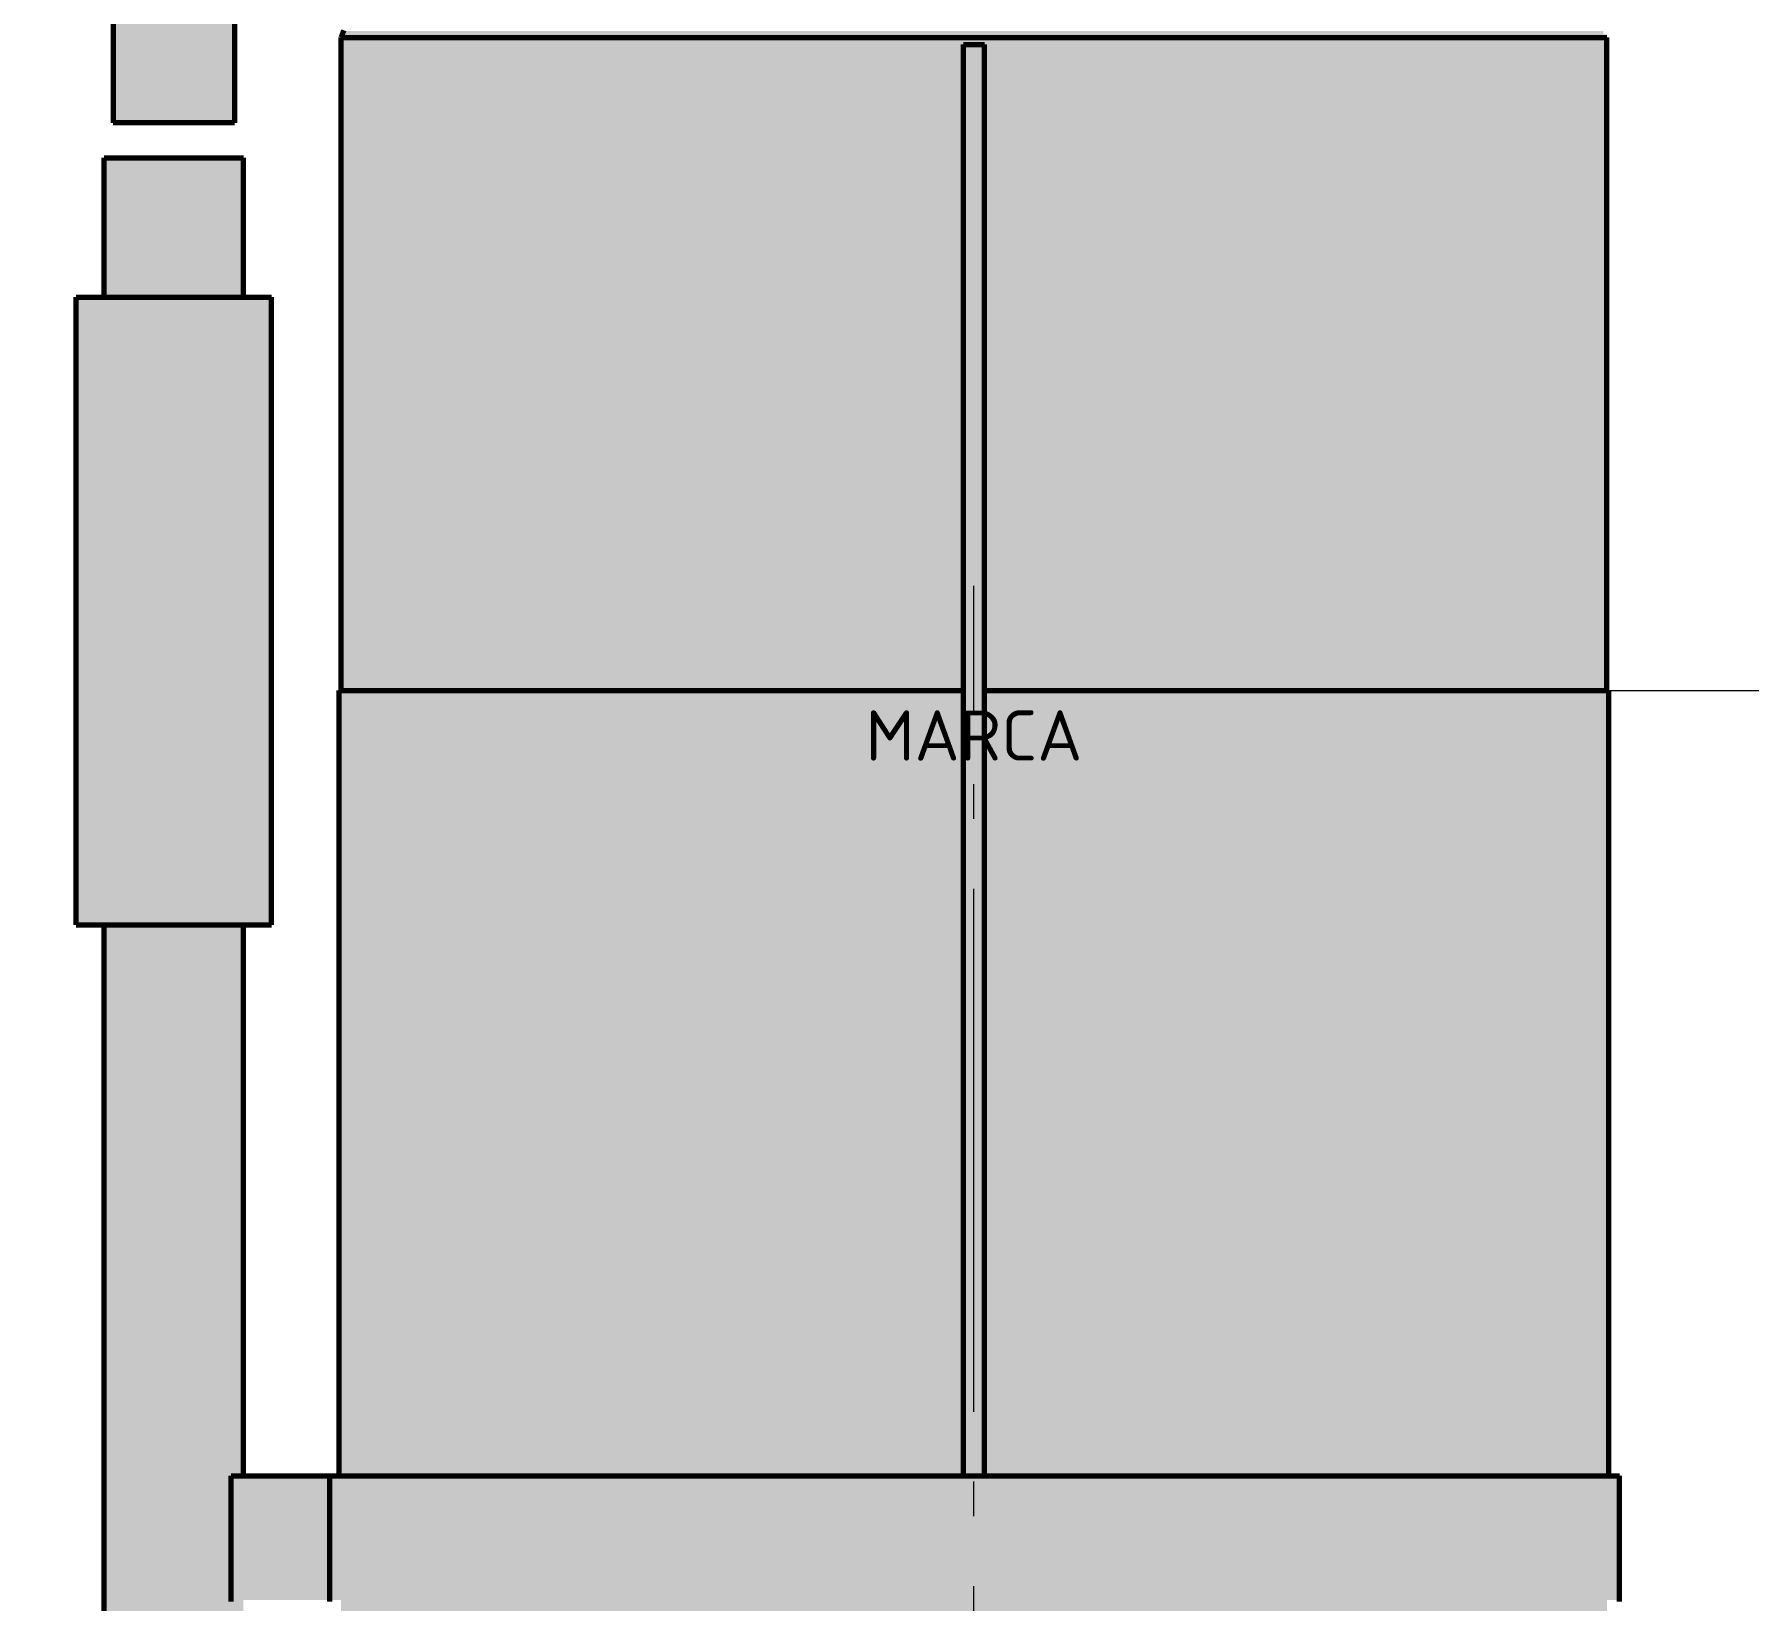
# Model space of a CAD drawing. Header units: millimetres. Extents: x 0 to 2208, y 0 to 420.
# Drawn here: x 1979.8 to 2028.97, y 280.58 to 325.5 of the extents above; entities that cross this region are included whole.
import ezdxf
from ezdxf.enums import TextEntityAlignment as Align

# ---------------------------------------------------------------- set-up
doc = ezdxf.new("R2010")
doc.units = ezdxf.units.MM
doc.linetypes.add('IRAM-F-TRAZO-PUNTO', pattern=[20, 15, -2, 1, -2])
for name, color, linetype, lineweight in [('01-VISIBLE', 7, 'CONTINUOUS', 70), ('03-EJE', 1, 'IRAM-F-TRAZO-PUNTO', 18), ('04-COTA', 3, 'CONTINUOUS', 18), ('13-GRAFICA', 30, 'CONTINUOUS', 18)]:
    doc.layers.add(name, color=color, linetype=linetype, lineweight=lineweight)
doc.styles.add('ISO3098', font='isocpeur.ttf')
doc.dimstyles.new('FLAMA-IRAM', dxfattribs={"dimtxt": 3.5, "dimasz": 3.5, "dimexe": 2, "dimexo": 1.5, "dimgap": 1, "dimtad": 1, "dimdec": 1, "dimtxsty": 'ISO3098', "dimblk": 'IRAM_FLECHA', "dimblk1": 'IRAM_FLECHA', "dimblk2": 'IRAM_FLECHA', "dimcen": 2.5, "dimclrd": 256, "dimclre": 256, "dimclrt": 256, "dimazin": 3, "dimtfac": 1, "dimtmove": 0, "dimatfit": 3, "dimlwd": 18, "dimlwe": 18})

# ---------------------------------------------------------------- blocks, each defined once
blk = doc.blocks.new('IRAM_FLECHA')
blk.add_solid([(0, 0), (-1, 0.125), (-1, -0.125)])

msp = doc.modelspace()

# ---------------------------------------------------------------- hatches: boundary and pattern name
at = {"layer": '13-GRAFICA', "true_color": 0x202020}
h = msp.add_hatch(color=7, dxfattribs=at)
h.dxf.hatch_style = 1
h.paths.add_polyline_path([(1982.098, 323), (1982.098, 336.4), (1982.198, 336.4), (1982.298, 337.9), (1982.398, 337.9), (1982.398, 338.2), (1982.498, 338.2), (1982.498, 338.4), (1982.598, 338.4), (1982.598, 338.7), (1982.698, 338.7), (1982.898, 339.6), (1982.998, 339.6), (1983.198, 340.2), (1983.398, 340.3), (1983.398, 340.5), (1983.598, 340.6), (1983.698, 341), (1983.898, 341.1), (1983.898, 341.3), (1984.098, 341.4), (1984.098, 341.6), (1984.198, 341.6), (1985.798, 343.3), (1985.998, 343.3), (1986.098, 343.5), (1986.498, 343.6), (1986.598, 343.8), (1986.798, 343.8), (1986.898, 344), (1987.298, 344.1), (1987.298, 344.2), (1987.598, 344.3), (1987.598, 344.4), (1988.198, 344.5), (1988.198, 344.6), (1988.398, 344.6), (1988.398, 344.7), (1988.698, 344.7), (1988.698, 344.8), (1988.998, 344.8), (1988.998, 344.9), (1989.298, 344.9), (1989.298, 345), (1989.598, 345), (1989.598, 345.1), (1991.298, 345.2), (1991.298, 345.3), (1999.198, 345.3), (1999.198, 341.8), (1991.098, 341.8), (1991.098, 341.7), (1990.298, 341.7), (1990.298, 341.6), (1990.098, 341.6), (1990.098, 341.5), (1989.198, 341.3), (1989.198, 341.2), (1988.798, 341.1), (1988.698, 340.9), (1988.498, 340.9), (1988.398, 340.7), (1987.998, 340.6), (1987.998, 340.5), (1986.798, 339.4), (1986.798, 339.2), (1986.598, 339.1), (1986.498, 338.7), (1986.398, 338.7), (1986.298, 338.4), (1986.098, 338.3), (1986.098, 338), (1985.998, 338), (1985.998, 337.7), (1985.898, 337.7), (1985.898, 337.4), (1985.798, 337.4), (1985.798, 337.1), (1985.698, 337.1), (1985.598, 335.7), (1985.498, 335.7), (1985.498, 323)])
at = {"layer": '13-GRAFICA', "true_color": 0xb21820}
h = msp.add_hatch(color=7, dxfattribs=at)
h.dxf.hatch_style = 1
h.paths.add_polyline_path([(1988.698, 325.5), (1988.698, 325.6), (2024.798, 325.6), (2024.798, 325.5), (2024.898, 325.5), (2024.898, 284.2), (2024.798, 284.2), (2024.798, 306.7), (2007.098, 306.7), (2007.098, 325.2), (2006.398, 325.2), (2006.398, 306.7), (1988.698, 306.7), (1988.698, 284.2), (1988.598, 284.2), (1988.598, 325.5)])
h = msp.add_hatch(color=7, dxfattribs=at)
h.dxf.hatch_style = 1
h.paths.add_polyline_path([(2007.098, 325.2), (2007.098, 306.7), (2006.398, 306.7), (2006.398, 325.2)])
at = {"layer": '13-GRAFICA', "true_color": 0x202020}
h = msp.add_hatch(color=7, dxfattribs=at)
h.dxf.hatch_style = 1
h.paths.add_polyline_path([(1981.798, 318), (1981.798, 322), (1985.798, 322), (1985.798, 318)])
h = msp.add_hatch(color=7, dxfattribs=at)
h.dxf.hatch_style = 1
h.paths.add_polyline_path([(1980.998, 300), (1980.998, 318), (1986.598, 318), (1986.598, 300)])
at = {"layer": '13-GRAFICA', "true_color": 0xffffff}
h = msp.add_hatch(color=7, dxfattribs=at)
h.dxf.hatch_style = 1
h.paths.add_polyline_path([(2002.398, 284.2), (1988.698, 284.2), (1988.698, 306.7), (2002.698, 306.7), (2002.698, 284.2), (2002.698, 280.6), (2002.698, 259.7), (1988.698, 259.7), (1988.698, 280.6), (2002.398, 280.6)])
at = {"layer": '13-GRAFICA', "true_color": 0xffd200}
h = msp.add_hatch(color=7, dxfattribs=at)
h.dxf.hatch_style = 1
h.paths.add_polyline_path([(1991.957, 306.147), (1991.957, 305.579), (1991.51, 305.579), (1991.091, 305.579), (1990.701, 305.579), (1990.341, 305.579), (1990.01, 305.579), (1989.711, 305.579), (1989.442, 305.579), (1989.206, 305.579), (1989.001, 305.579), (1988.829, 305.579), (1988.698, 305.579), (1988.698, 306.7), (1991.957, 306.7)])
h = msp.add_hatch(color=7, dxfattribs=at)
h.dxf.hatch_style = 1
h.paths.add_polyline_path([(2021.539, 305.938), (2021.539, 305.161), (2021.539, 304.385), (2021.539, 303.609), (2021.539, 302.833), (2021.539, 302.056), (2021.539, 301.28), (2021.066, 301.28), (2020.565, 301.28), (2020.04, 301.28), (2019.49, 301.28), (2018.917, 301.28), (2018.321, 301.28), (2017.705, 301.28), (2017.068, 301.28), (2016.412, 301.28), (2015.738, 301.28), (2015.048, 301.28), (2014.343, 301.28), (2013.624, 301.28), (2012.892, 301.28), (2012.149, 301.28), (2011.396, 301.28), (2010.634, 301.28), (2009.866, 301.28), (2009.091, 301.28), (2008.313, 301.28), (2007.531, 301.28), (2006.748, 301.28), (2005.965, 301.28), (2005.183, 301.28), (2004.405, 301.28), (2003.63, 301.28), (2002.862, 301.28), (2002.1, 301.28), (2001.347, 301.28), (2000.604, 301.28), (1999.872, 301.28), (1999.153, 301.28), (1998.448, 301.28), (1997.758, 301.28), (1997.084, 301.28), (1996.428, 301.28), (1995.791, 301.28), (1995.175, 301.28), (1994.579, 301.28), (1994.006, 301.28), (1993.456, 301.28), (1992.931, 301.28), (1992.43, 301.28), (1991.957, 301.28), (1991.957, 302.056), (1991.957, 302.833), (1991.957, 303.609), (1991.957, 304.385), (1991.957, 305.161), (1991.957, 305.938), (1991.957, 306.7), (2021.539, 306.7)])
at = {"layer": '13-GRAFICA', "true_color": 0xffffff}
h = msp.add_hatch(color=7, dxfattribs=at)
h.dxf.hatch_style = 1
h.paths.add_polyline_path([(2006.598, 306.7), (2006.598, 284.2), (2002.698, 284.2), (2002.698, 306.7)])
h = msp.add_hatch(color=7, dxfattribs=at)
h.dxf.hatch_style = 1
h.paths.add_polyline_path([(2006.998, 306.7), (2006.998, 284.2), (2006.998, 280.6), (2006.998, 259.7), (2006.598, 259.7), (2006.598, 280.6), (2006.598, 284.2), (2006.598, 306.7)])
h = msp.add_hatch(color=7, dxfattribs=at)
h.dxf.hatch_style = 1
h.paths.add_polyline_path([(2010.898, 306.7), (2010.898, 284.2), (2006.998, 284.2), (2006.998, 306.7)])
h = msp.add_hatch(color=7, dxfattribs=at)
h.dxf.hatch_style = 1
h.paths.add_polyline_path([(2024.798, 306.7), (2024.798, 284.2), (2011.098, 284.2), (2011.098, 280.6), (2024.798, 280.6), (2024.798, 259.7), (2010.898, 259.7), (2010.898, 280.6), (2010.898, 284.2), (2010.898, 306.7)])
at = {"layer": '13-GRAFICA', "true_color": 0xffd200}
h = msp.add_hatch(color=7, dxfattribs=at)
h.dxf.hatch_style = 1
h.paths.add_polyline_path([(2024.667, 305.579), (2024.495, 305.579), (2024.29, 305.579), (2024.054, 305.579), (2023.785, 305.579), (2023.486, 305.579), (2023.155, 305.579), (2022.795, 305.579), (2022.405, 305.579), (2021.986, 305.579), (2021.539, 305.579), (2021.539, 306.147), (2021.539, 306.7), (2024.798, 306.7), (2024.798, 305.579)])
at = {"layer": '13-GRAFICA', "true_color": 0x191919}
h = msp.add_hatch(color=7, dxfattribs=at)
h.dxf.hatch_style = 1
h.paths.add_polyline_path([(2021.066, 299.824), (2020.565, 299.824), (2020.04, 299.824), (2019.49, 299.824), (2018.917, 299.824), (2018.321, 299.824), (2017.705, 299.824), (2017.068, 299.824), (2016.412, 299.824), (2015.738, 299.824), (2015.048, 299.824), (2014.343, 299.824), (2013.624, 299.824), (2012.892, 299.824), (2012.149, 299.824), (2011.396, 299.824), (2010.634, 299.824), (2009.866, 299.824), (2009.091, 299.824), (2008.313, 299.824), (2007.531, 299.824), (2006.748, 299.824), (2005.965, 299.824), (2005.183, 299.824), (2004.405, 299.824), (2003.63, 299.824), (2002.862, 299.824), (2002.1, 299.824), (2001.347, 299.824), (2000.604, 299.824), (1999.872, 299.824), (1999.153, 299.824), (1998.448, 299.824), (1997.758, 299.824), (1997.084, 299.824), (1996.428, 299.824), (1995.791, 299.824), (1995.175, 299.824), (1994.579, 299.824), (1994.006, 299.824), (1993.456, 299.824), (1992.931, 299.824), (1992.43, 299.824), (1991.957, 299.824), (1991.957, 300.552), (1991.957, 301.28), (1992.43, 301.28), (1992.931, 301.28), (1993.456, 301.28), (1994.006, 301.28), (1994.579, 301.28), (1995.175, 301.28), (1995.791, 301.28), (1996.428, 301.28), (1997.084, 301.28), (1997.758, 301.28), (1998.448, 301.28), (1999.153, 301.28), (1999.872, 301.28), (2000.604, 301.28), (2001.347, 301.28), (2002.1, 301.28), (2002.862, 301.28), (2003.63, 301.28), (2004.405, 301.28), (2005.183, 301.28), (2005.965, 301.28), (2006.748, 301.28), (2007.531, 301.28), (2008.313, 301.28), (2009.091, 301.28), (2009.866, 301.28), (2010.634, 301.28), (2011.396, 301.28), (2012.149, 301.28), (2012.892, 301.28), (2013.624, 301.28), (2014.343, 301.28), (2015.048, 301.28), (2015.738, 301.28), (2016.412, 301.28), (2017.068, 301.28), (2017.705, 301.28), (2018.321, 301.28), (2018.917, 301.28), (2019.49, 301.28), (2020.04, 301.28), (2020.565, 301.28), (2021.066, 301.28), (2021.539, 301.28), (2021.539, 300.552), (2021.539, 299.824)])
at = {"layer": '13-GRAFICA', "true_color": 0x202020}
h = msp.add_hatch(color=7, dxfattribs=at)
h.dxf.hatch_style = 1
h.paths.add_polyline_path([(1987.298, 252.2), (1987.398, 252.2), (1987.398, 251.7), (1987.498, 251.7), (1987.498, 251.2), (1987.598, 251.2), (1987.598, 250.7), (1987.698, 250.7), (1987.698, 250.2), (1987.798, 250.2), (1987.798, 250), (1979.798, 250), (1979.898, 250.9), (1979.998, 250.9), (1979.998, 251.5), (1980.098, 251.5), (1980.098, 252.1), (1980.198, 252.1), (1980.198, 252.7), (1980.298, 252.7), (1980.298, 253.3), (1980.398, 253.3), (1980.398, 253.9), (1980.498, 253.9), (1980.498, 254.5), (1980.598, 254.5), (1980.598, 255.1), (1980.698, 255.1), (1980.698, 255.7), (1980.798, 255.7), (1980.798, 256.3), (1980.898, 256.3), (1980.898, 256.9), (1980.998, 256.9), (1980.998, 257.5), (1981.098, 257.5), (1981.098, 258.1), (1981.198, 258.1), (1981.198, 258.7), (1981.298, 258.7), (1981.298, 259.3), (1981.398, 259.3), (1981.398, 259.9), (1981.498, 259.9), (1981.498, 260.5), (1981.598, 260.5), (1981.598, 261.1), (1981.698, 261.1), (1981.698, 261.7), (1981.798, 261.7), (1981.798, 300), (1985.798, 300), (1985.798, 284.2), (1985.398, 284.2), (1985.398, 280.6), (1985.798, 280.6), (1985.798, 261.6), (1985.898, 261.6), (1985.898, 260.9), (1985.998, 260.9), (1986.198, 258.8), (1986.298, 258.8), (1986.298, 258.2), (1986.398, 258.2), (1986.398, 257.6), (1986.498, 257.6), (1986.598, 256.3), (1986.698, 256.3), (1986.698, 255.7), (1986.798, 255.7), (1986.798, 255.1), (1986.898, 255.1), (1986.898, 254.5), (1986.998, 254.5), (1986.998, 253.9), (1987.098, 253.9), (1987.098, 253.3), (1987.198, 253.3)])
h = msp.add_hatch(color=7, dxfattribs=at)
h.dxf.hatch_style = 1
h.paths.add_polyline_path([(2002.398, 284.2), (2002.398, 280.6), (1985.398, 280.6), (1985.398, 284.2)])
h = msp.add_hatch(color=7, dxfattribs=at)
h.dxf.hatch_style = 1
h.paths.add_polyline_path([(2006.598, 284.2), (2006.598, 280.6), (2002.698, 280.6), (2002.698, 284.2)])
h = msp.add_hatch(color=7, dxfattribs=at)
h.dxf.hatch_style = 1
h.paths.add_polyline_path([(2010.898, 284.2), (2010.898, 280.6), (2006.998, 280.6), (2006.998, 284.2)])
h = msp.add_hatch(color=7, dxfattribs=at)
h.dxf.hatch_style = 1
h.paths.add_polyline_path([(2025.298, 284.2), (2025.298, 280.6), (2011.098, 280.6), (2011.098, 284.2)])
at = {"layer": '13-GRAFICA', "true_color": 0xb21820}
h = msp.add_hatch(color=7, dxfattribs=at)
h.dxf.hatch_style = 1
h.paths.add_polyline_path([(1988.698, 280.6), (1988.698, 259.7), (1988.698, 259.1), (1988.598, 259.1), (1988.598, 280.6)])
at = {"layer": '13-GRAFICA', "true_color": 0xffffff}
h = msp.add_hatch(color=7, dxfattribs=at)
h.dxf.hatch_style = 1
h.paths.add_polyline_path([(2002.698, 259.7), (2002.698, 280.6), (2006.598, 280.6), (2006.598, 259.7)])
h = msp.add_hatch(color=7, dxfattribs=at)
h.dxf.hatch_style = 1
h.paths.add_polyline_path([(2006.998, 259.7), (2006.998, 280.6), (2010.898, 280.6), (2010.898, 259.7)])
at = {"layer": '13-GRAFICA', "true_color": 0xb21820}
h = msp.add_hatch(color=7, dxfattribs=at)
h.dxf.hatch_style = 1
h.paths.add_polyline_path([(2024.798, 259.7), (2024.798, 280.6), (2024.898, 280.6), (2024.898, 229), (2021.698, 229), (2021.698, 250.5), (2021.698, 258.5), (2021.698, 259.7)])

# ---------------------------------------------------------------- linework, layer by layer
at = {"layer": '01-VISIBLE'}
for p, q in [((1982.058, 335.57), (1982.058, 322.96)), ((1985.538, 335.57), (1985.538, 322.96)), ((1988.679, 325.615), (1988.598, 325.412)), ((1988.598, 306.685), (1988.598, 325.412)), ((2006.448, 284.16), (2006.448, 325.212)), ((2006.448, 325.212), (2007.048, 325.212)), ((2007.048, 284.16), (2007.048, 325.212)), ((2024.898, 306.685), (2024.898, 325.412)), ((1981.798, 317.96), (1981.798, 321.96)), ((1985.798, 317.96), (1985.798, 321.96)), ((1980.998, 299.96), (1980.998, 317.96)), ((1986.598, 299.96), (1986.598, 317.96)), ((1988.538, 284.16), (1988.538, 306.685)), ((2024.958, 284.16), (2024.958, 306.685)), ((1981.798, 261.96), (1981.798, 299.96)), ((1985.798, 284.16), (1985.798, 299.96)), ((1985.448, 284.16), (1988.277, 284.16)), ((1985.448, 280.56), (1985.448, 284.16)), ((1988.277, 280.56), (1988.277, 284.16)), ((2025.258, 280.56), (2025.258, 284.16))]:
    msp.add_line(p, q, dxfattribs=at)
for points in [[(1988.598, 325.412), (1988.698, 325.412), (1988.798, 325.412), (1988.898, 325.412), (1988.998, 325.412), (1989.098, 325.412), (1989.198, 325.412), (1989.298, 325.412), (1989.398, 325.412), (1989.498, 325.412), (1989.598, 325.412), (1989.698, 325.412), (1989.798, 325.412), (1989.898, 325.412), (1989.998, 325.412), (1990.098, 325.412), (1990.198, 325.412), (1990.298, 325.412), (1990.398, 325.412), (1990.498, 325.412), (1990.598, 325.412), (1990.698, 325.412), (1990.798, 325.412), (1990.898, 325.412), (1990.998, 325.412), (1991.098, 325.412), (1991.198, 325.412), (1991.298, 325.412), (1991.398, 325.412), (1991.498, 325.412), (1991.598, 325.412), (1991.698, 325.412), (1991.798, 325.412), (1991.898, 325.412), (1991.998, 325.412), (1992.098, 325.412), (1992.198, 325.412), (1992.298, 325.412), (1992.398, 325.412), (1992.498, 325.412), (1992.598, 325.412), (1992.698, 325.412), (1992.798, 325.412), (1992.898, 325.412), (1992.998, 325.412), (1993.098, 325.412), (1993.198, 325.412), (1993.298, 325.412), (1993.398, 325.412), (1993.498, 325.412), (1993.598, 325.412), (1993.698, 325.412), (1993.798, 325.412), (1993.898, 325.412), (1993.998, 325.412), (1994.098, 325.412), (1994.198, 325.412), (1994.298, 325.412), (1994.398, 325.412), (1994.498, 325.412), (1994.598, 325.412), (1994.698, 325.412), (1994.798, 325.412), (1994.898, 325.412), (1994.998, 325.412), (1995.098, 325.412), (1995.198, 325.412), (1995.298, 325.412), (1995.398, 325.412), (1995.498, 325.412), (1995.598, 325.412), (1995.698, 325.412), (1995.798, 325.412), (1995.898, 325.412), (1995.998, 325.412), (1996.098, 325.412), (1996.198, 325.412), (1996.298, 325.412), (1996.398, 325.412), (1996.498, 325.412), (1996.598, 325.412), (1996.698, 325.412), (1996.798, 325.412), (1996.898, 325.412), (1996.998, 325.412), (1997.098, 325.412), (1997.198, 325.412), (1997.298, 325.412), (1997.398, 325.412), (1997.498, 325.412), (1997.598, 325.412), (1997.698, 325.412), (1997.798, 325.412), (1997.898, 325.412), (1997.998, 325.412), (1998.098, 325.412), (1998.198, 325.412), (1998.298, 325.412), (1998.398, 325.412), (1998.498, 325.412), (1998.598, 325.412), (1998.698, 325.412), (1998.798, 325.412), (1998.898, 325.412), (1998.998, 325.412), (1999.098, 325.412), (1999.198, 325.412), (1999.298, 325.412), (1999.398, 325.412), (1999.498, 325.412), (1999.598, 325.412), (1999.698, 325.412), (1999.798, 325.412), (1999.898, 325.412), (1999.998, 325.412), (2000.098, 325.412), (2000.198, 325.412), (2000.298, 325.412), (2000.398, 325.412), (2000.498, 325.412), (2000.598, 325.412), (2000.698, 325.412), (2000.798, 325.412), (2000.898, 325.412), (2000.998, 325.412), (2001.098, 325.412), (2001.198, 325.412), (2001.298, 325.412), (2001.398, 325.412), (2001.498, 325.412), (2001.598, 325.412), (2001.698, 325.412), (2001.798, 325.412), (2001.898, 325.412), (2001.998, 325.412), (2002.098, 325.412), (2002.198, 325.412), (2002.298, 325.412), (2002.398, 325.412), (2002.498, 325.412), (2002.598, 325.412), (2002.698, 325.412), (2002.798, 325.412), (2002.898, 325.412), (2002.998, 325.412), (2003.098, 325.412), (2003.198, 325.412), (2003.298, 325.412), (2003.398, 325.412), (2003.498, 325.412), (2003.598, 325.412), (2003.698, 325.412), (2003.798, 325.412), (2003.898, 325.412), (2003.998, 325.412), (2004.098, 325.412), (2004.198, 325.412), (2004.298, 325.412), (2004.398, 325.412), (2004.498, 325.412), (2004.598, 325.412), (2004.698, 325.412), (2004.798, 325.412), (2004.898, 325.412), (2004.998, 325.412), (2005.098, 325.412), (2005.198, 325.412), (2005.298, 325.412), (2005.398, 325.412), (2005.498, 325.412), (2005.598, 325.412), (2005.698, 325.412), (2005.798, 325.412), (2005.898, 325.412), (2005.998, 325.412), (2006.098, 325.412), (2006.198, 325.412), (2006.298, 325.412), (2006.398, 325.412), (2006.498, 325.412), (2006.598, 325.412), (2006.698, 325.412), (2006.798, 325.412), (2006.898, 325.412), (2006.998, 325.412), (2007.098, 325.412), (2007.198, 325.412), (2007.298, 325.412), (2007.398, 325.412), (2007.498, 325.412), (2007.598, 325.412), (2007.698, 325.412), (2007.798, 325.412), (2007.898, 325.412), (2007.998, 325.412), (2008.098, 325.412), (2008.198, 325.412), (2008.298, 325.412), (2008.398, 325.412), (2008.498, 325.412), (2008.598, 325.412), (2008.698, 325.412), (2008.798, 325.412), (2008.898, 325.412), (2008.998, 325.412), (2009.098, 325.412), (2009.198, 325.412), (2009.298, 325.412), (2009.398, 325.412), (2009.498, 325.412), (2009.598, 325.412), (2009.698, 325.412), (2009.798, 325.412), (2009.898, 325.412), (2009.998, 325.412), (2010.098, 325.412), (2010.198, 325.412), (2010.298, 325.412), (2010.398, 325.412), (2010.498, 325.412), (2010.598, 325.412), (2010.698, 325.412), (2010.798, 325.412), (2010.898, 325.412), (2010.998, 325.412), (2011.098, 325.412), (2011.198, 325.412), (2011.298, 325.412), (2011.398, 325.412), (2011.498, 325.412), (2011.598, 325.412), (2011.698, 325.412), (2011.798, 325.412), (2011.898, 325.412), (2011.998, 325.412), (2012.098, 325.412), (2012.198, 325.412), (2012.298, 325.412), (2012.398, 325.412), (2012.498, 325.412), (2012.598, 325.412), (2012.698, 325.412), (2012.798, 325.412), (2012.898, 325.412), (2012.998, 325.412), (2013.098, 325.412), (2013.198, 325.412), (2013.298, 325.412), (2013.398, 325.412), (2013.498, 325.412), (2013.598, 325.412), (2013.698, 325.412), (2013.798, 325.412), (2013.898, 325.412), (2013.998, 325.412), (2014.098, 325.412), (2014.198, 325.412), (2014.298, 325.412), (2014.398, 325.412), (2014.498, 325.412), (2014.598, 325.412), (2014.698, 325.412), (2014.798, 325.412), (2014.898, 325.412), (2014.998, 325.412), (2015.098, 325.412), (2015.198, 325.412), (2015.298, 325.412), (2015.398, 325.412), (2015.498, 325.412), (2015.598, 325.412), (2015.698, 325.412), (2015.798, 325.412), (2015.898, 325.412), (2015.998, 325.412), (2016.098, 325.412), (2016.198, 325.412), (2016.298, 325.412), (2016.398, 325.412), (2016.498, 325.412), (2016.598, 325.412), (2016.698, 325.412), (2016.798, 325.412), (2016.898, 325.412), (2016.998, 325.412), (2017.098, 325.412), (2017.198, 325.412), (2017.298, 325.412), (2017.398, 325.412), (2017.498, 325.412), (2017.598, 325.412), (2017.698, 325.412), (2017.798, 325.412), (2017.898, 325.412), (2017.998, 325.412), (2018.098, 325.412), (2018.198, 325.412), (2018.298, 325.412), (2018.398, 325.412), (2018.498, 325.412), (2018.598, 325.412), (2018.698, 325.412), (2018.798, 325.412), (2018.898, 325.412), (2018.998, 325.412), (2019.098, 325.412), (2019.198, 325.412), (2019.298, 325.412), (2019.398, 325.412), (2019.498, 325.412), (2019.598, 325.412), (2019.698, 325.412), (2019.798, 325.412), (2019.898, 325.412), (2019.998, 325.412), (2020.098, 325.412), (2020.198, 325.412), (2020.298, 325.412), (2020.398, 325.412), (2020.498, 325.412), (2020.598, 325.412), (2020.698, 325.412), (2020.798, 325.412), (2020.898, 325.412), (2020.998, 325.412), (2021.098, 325.412), (2021.198, 325.412), (2021.298, 325.412), (2021.398, 325.412), (2021.498, 325.412), (2021.598, 325.412), (2021.698, 325.412), (2021.798, 325.412), (2021.898, 325.412), (2021.998, 325.412), (2022.098, 325.412), (2022.198, 325.412), (2022.298, 325.412), (2022.398, 325.412), (2022.498, 325.412), (2022.598, 325.412), (2022.698, 325.412), (2022.798, 325.412), (2022.898, 325.412), (2022.998, 325.412), (2023.098, 325.412), (2023.198, 325.412), (2023.298, 325.412), (2023.398, 325.412), (2023.498, 325.412), (2023.598, 325.412), (2023.698, 325.412), (2023.798, 325.412), (2023.898, 325.412), (2023.998, 325.412), (2024.098, 325.412), (2024.198, 325.412), (2024.298, 325.412), (2024.398, 325.412), (2024.498, 325.412), (2024.598, 325.412), (2024.698, 325.412), (2024.798, 325.412), (2024.898, 325.412)], [(1985.538, 322.96), (1985.436, 322.96), (1985.333, 322.96), (1985.231, 322.96), (1985.129, 322.96), (1985.026, 322.96), (1984.924, 322.96), (1984.822, 322.96), (1984.719, 322.96), (1984.617, 322.96), (1984.514, 322.96), (1984.412, 322.96), (1984.31, 322.96), (1984.207, 322.96), (1984.105, 322.96), (1984.003, 322.96), (1983.9, 322.96), (1983.798, 322.96), (1983.696, 322.96), (1983.593, 322.96), (1983.491, 322.96), (1983.389, 322.96), (1983.286, 322.96), (1983.184, 322.96), (1983.082, 322.96), (1982.979, 322.96), (1982.877, 322.96), (1982.774, 322.96), (1982.672, 322.96), (1982.57, 322.96), (1982.467, 322.96), (1982.365, 322.96), (1982.263, 322.96), (1982.16, 322.96), (1982.058, 322.96)], [(1981.798, 321.96), (1981.898, 321.96), (1981.998, 321.96), (1982.098, 321.96), (1982.198, 321.96), (1982.298, 321.96), (1982.398, 321.96), (1982.498, 321.96), (1982.598, 321.96), (1982.698, 321.96), (1982.798, 321.96), (1982.898, 321.96), (1982.998, 321.96), (1983.098, 321.96), (1983.198, 321.96), (1983.298, 321.96), (1983.398, 321.96), (1983.498, 321.96), (1983.598, 321.96), (1983.698, 321.96), (1983.798, 321.96), (1983.898, 321.96), (1983.998, 321.96), (1984.098, 321.96), (1984.198, 321.96), (1984.298, 321.96), (1984.398, 321.96), (1984.498, 321.96), (1984.598, 321.96), (1984.698, 321.96), (1984.798, 321.96), (1984.898, 321.96), (1984.998, 321.96), (1985.098, 321.96), (1985.198, 321.96), (1985.298, 321.96), (1985.398, 321.96), (1985.498, 321.96), (1985.598, 321.96), (1985.698, 321.96), (1985.798, 321.96)], [(1980.998, 317.96), (1981.098, 317.96), (1981.198, 317.96), (1981.298, 317.96), (1981.398, 317.96), (1981.498, 317.96), (1981.598, 317.96), (1981.698, 317.96), (1981.798, 317.96), (1981.898, 317.96), (1981.998, 317.96), (1982.098, 317.96), (1982.198, 317.96), (1982.298, 317.96), (1982.398, 317.96), (1982.498, 317.96), (1982.598, 317.96), (1982.698, 317.96), (1982.798, 317.96), (1982.898, 317.96), (1982.998, 317.96), (1983.098, 317.96), (1983.198, 317.96), (1983.298, 317.96), (1983.398, 317.96), (1983.498, 317.96), (1983.598, 317.96), (1983.698, 317.96), (1983.798, 317.96), (1983.898, 317.96), (1983.998, 317.96), (1984.098, 317.96), (1984.198, 317.96), (1984.298, 317.96), (1984.398, 317.96), (1984.498, 317.96), (1984.598, 317.96), (1984.698, 317.96), (1984.798, 317.96), (1984.898, 317.96), (1984.998, 317.96), (1985.098, 317.96), (1985.198, 317.96), (1985.298, 317.96), (1985.398, 317.96), (1985.498, 317.96), (1985.598, 317.96), (1985.698, 317.96), (1985.798, 317.96), (1985.898, 317.96), (1985.998, 317.96), (1986.098, 317.96), (1986.198, 317.96), (1986.298, 317.96), (1986.398, 317.96), (1986.498, 317.96), (1986.598, 317.96)], [(1988.538, 306.685), (1988.638, 306.685), (1988.738, 306.685), (1988.838, 306.685), (1988.938, 306.685), (1989.038, 306.685), (1989.138, 306.685), (1989.238, 306.685), (1989.338, 306.685), (1989.439, 306.685), (1989.539, 306.685), (1989.639, 306.685), (1989.739, 306.685), (1989.839, 306.685), (1989.939, 306.685), (1990.039, 306.685), (1990.139, 306.685), (1990.239, 306.685), (1990.339, 306.685), (1990.439, 306.685), (1990.539, 306.685), (1990.639, 306.685), (1990.739, 306.685), (1990.839, 306.685), (1990.939, 306.685), (1991.039, 306.685), (1991.139, 306.685), (1991.24, 306.685), (1991.34, 306.685), (1991.44, 306.685), (1991.54, 306.685), (1991.64, 306.685), (1991.74, 306.685), (1991.84, 306.685), (1991.94, 306.685), (1992.04, 306.685), (1992.14, 306.685), (1992.24, 306.685), (1992.34, 306.685), (1992.44, 306.685), (1992.54, 306.685), (1992.64, 306.685), (1992.74, 306.685), (1992.84, 306.685), (1992.94, 306.685), (1993.041, 306.685), (1993.141, 306.685), (1993.241, 306.685), (1993.341, 306.685), (1993.441, 306.685), (1993.541, 306.685), (1993.641, 306.685), (1993.741, 306.685), (1993.841, 306.685), (1993.941, 306.685), (1994.041, 306.685), (1994.141, 306.685), (1994.241, 306.685), (1994.341, 306.685), (1994.441, 306.685), (1994.541, 306.685), (1994.641, 306.685), (1994.741, 306.685), (1994.842, 306.685), (1994.942, 306.685), (1995.042, 306.685), (1995.142, 306.685), (1995.242, 306.685), (1995.342, 306.685), (1995.442, 306.685), (1995.542, 306.685), (1995.642, 306.685), (1995.742, 306.685), (1995.842, 306.685), (1995.942, 306.685), (1996.042, 306.685), (1996.142, 306.685), (1996.242, 306.685), (1996.342, 306.685), (1996.442, 306.685), (1996.542, 306.685), (1996.643, 306.685), (1996.743, 306.685), (1996.843, 306.685), (1996.943, 306.685), (1997.043, 306.685), (1997.143, 306.685), (1997.243, 306.685), (1997.343, 306.685), (1997.443, 306.685), (1997.543, 306.685), (1997.643, 306.685), (1997.743, 306.685), (1997.843, 306.685), (1997.943, 306.685), (1998.043, 306.685), (1998.143, 306.685), (1998.243, 306.685), (1998.343, 306.685), (1998.444, 306.685), (1998.544, 306.685), (1998.644, 306.685), (1998.744, 306.685), (1998.844, 306.685), (1998.944, 306.685), (1999.044, 306.685), (1999.144, 306.685), (1999.244, 306.685), (1999.344, 306.685), (1999.444, 306.685), (1999.544, 306.685), (1999.644, 306.685), (1999.744, 306.685), (1999.844, 306.685), (1999.944, 306.685), (2000.044, 306.685), (2000.144, 306.685), (2000.245, 306.685), (2000.345, 306.685), (2000.445, 306.685), (2000.545, 306.685), (2000.645, 306.685), (2000.745, 306.685), (2000.845, 306.685), (2000.945, 306.685), (2001.045, 306.685), (2001.145, 306.685), (2001.245, 306.685), (2001.345, 306.685), (2001.445, 306.685), (2001.545, 306.685), (2001.645, 306.685), (2001.745, 306.685), (2001.845, 306.685), (2001.945, 306.685), (2002.046, 306.685), (2002.146, 306.685), (2002.246, 306.685), (2002.346, 306.685), (2002.446, 306.685), (2002.546, 306.685), (2002.646, 306.685), (2002.746, 306.685), (2002.846, 306.685), (2002.946, 306.685), (2003.046, 306.685), (2003.146, 306.685), (2003.246, 306.685), (2003.346, 306.685), (2003.446, 306.685), (2003.546, 306.685), (2003.646, 306.685), (2003.746, 306.685), (2003.847, 306.685), (2003.947, 306.685), (2004.047, 306.685), (2004.147, 306.685), (2004.247, 306.685), (2004.347, 306.685), (2004.447, 306.685), (2004.547, 306.685), (2004.647, 306.685), (2004.747, 306.685), (2004.847, 306.685), (2004.947, 306.685), (2005.047, 306.685), (2005.147, 306.685), (2005.247, 306.685), (2005.347, 306.685), (2005.447, 306.685), (2005.547, 306.685), (2005.648, 306.685), (2005.748, 306.685), (2005.848, 306.685), (2005.948, 306.685), (2006.048, 306.685), (2006.148, 306.685), (2006.248, 306.685), (2006.348, 306.685), (2006.448, 306.685)], [(2007.048, 306.685), (2007.148, 306.685), (2007.248, 306.685), (2007.348, 306.685), (2007.448, 306.685), (2007.548, 306.685), (2007.648, 306.685), (2007.748, 306.685), (2007.848, 306.685), (2007.949, 306.685), (2008.049, 306.685), (2008.149, 306.685), (2008.249, 306.685), (2008.349, 306.685), (2008.449, 306.685), (2008.549, 306.685), (2008.649, 306.685), (2008.749, 306.685), (2008.849, 306.685), (2008.949, 306.685), (2009.049, 306.685), (2009.149, 306.685), (2009.249, 306.685), (2009.349, 306.685), (2009.449, 306.685), (2009.549, 306.685), (2009.649, 306.685), (2009.75, 306.685), (2009.85, 306.685), (2009.95, 306.685), (2010.05, 306.685), (2010.15, 306.685), (2010.25, 306.685), (2010.35, 306.685), (2010.45, 306.685), (2010.55, 306.685), (2010.65, 306.685), (2010.75, 306.685), (2010.85, 306.685), (2010.95, 306.685), (2011.05, 306.685), (2011.15, 306.685), (2011.25, 306.685), (2011.35, 306.685), (2011.45, 306.685), (2011.551, 306.685), (2011.651, 306.685), (2011.751, 306.685), (2011.851, 306.685), (2011.951, 306.685), (2012.051, 306.685), (2012.151, 306.685), (2012.251, 306.685), (2012.351, 306.685), (2012.451, 306.685), (2012.551, 306.685), (2012.651, 306.685), (2012.751, 306.685), (2012.851, 306.685), (2012.951, 306.685), (2013.051, 306.685), (2013.151, 306.685), (2013.251, 306.685), (2013.352, 306.685), (2013.452, 306.685), (2013.552, 306.685), (2013.652, 306.685), (2013.752, 306.685), (2013.852, 306.685), (2013.952, 306.685), (2014.052, 306.685), (2014.152, 306.685), (2014.252, 306.685), (2014.352, 306.685), (2014.452, 306.685), (2014.552, 306.685), (2014.652, 306.685), (2014.752, 306.685), (2014.852, 306.685), (2014.952, 306.685), (2015.052, 306.685), (2015.153, 306.685), (2015.253, 306.685), (2015.353, 306.685), (2015.453, 306.685), (2015.553, 306.685), (2015.653, 306.685), (2015.753, 306.685), (2015.853, 306.685), (2015.953, 306.685), (2016.053, 306.685), (2016.153, 306.685), (2016.253, 306.685), (2016.353, 306.685), (2016.453, 306.685), (2016.553, 306.685), (2016.653, 306.685), (2016.753, 306.685), (2016.853, 306.685), (2016.954, 306.685), (2017.054, 306.685), (2017.154, 306.685), (2017.254, 306.685), (2017.354, 306.685), (2017.454, 306.685), (2017.554, 306.685), (2017.654, 306.685), (2017.754, 306.685), (2017.854, 306.685), (2017.954, 306.685), (2018.054, 306.685), (2018.154, 306.685), (2018.254, 306.685), (2018.354, 306.685), (2018.454, 306.685), (2018.554, 306.685), (2018.654, 306.685), (2018.755, 306.685), (2018.855, 306.685), (2018.955, 306.685), (2019.055, 306.685), (2019.155, 306.685), (2019.255, 306.685), (2019.355, 306.685), (2019.455, 306.685), (2019.555, 306.685), (2019.655, 306.685), (2019.755, 306.685), (2019.855, 306.685), (2019.955, 306.685), (2020.055, 306.685), (2020.155, 306.685), (2020.255, 306.685), (2020.355, 306.685), (2020.455, 306.685), (2020.556, 306.685), (2020.656, 306.685), (2020.756, 306.685), (2020.856, 306.685), (2020.956, 306.685), (2021.056, 306.685), (2021.156, 306.685), (2021.256, 306.685), (2021.356, 306.685), (2021.456, 306.685), (2021.556, 306.685), (2021.656, 306.685), (2021.756, 306.685), (2021.856, 306.685), (2021.956, 306.685), (2022.056, 306.685), (2022.156, 306.685), (2022.256, 306.685), (2022.357, 306.685), (2022.457, 306.685), (2022.557, 306.685), (2022.657, 306.685), (2022.757, 306.685), (2022.857, 306.685), (2022.957, 306.685), (2023.057, 306.685), (2023.157, 306.685), (2023.257, 306.685), (2023.357, 306.685), (2023.457, 306.685), (2023.557, 306.685), (2023.657, 306.685), (2023.757, 306.685), (2023.857, 306.685), (2023.957, 306.685), (2024.057, 306.685), (2024.158, 306.685), (2024.258, 306.685), (2024.358, 306.685), (2024.458, 306.685), (2024.558, 306.685), (2024.658, 306.685), (2024.758, 306.685), (2024.858, 306.685), (2024.958, 306.685)], [(1980.998, 299.96), (1981.098, 299.96), (1981.198, 299.96), (1981.298, 299.96), (1981.398, 299.96), (1981.498, 299.96), (1981.598, 299.96), (1981.698, 299.96), (1981.798, 299.96), (1981.898, 299.96), (1981.998, 299.96), (1982.098, 299.96), (1982.198, 299.96), (1982.298, 299.96), (1982.398, 299.96), (1982.498, 299.96), (1982.598, 299.96), (1982.698, 299.96), (1982.798, 299.96), (1982.898, 299.96), (1982.998, 299.96), (1983.098, 299.96), (1983.198, 299.96), (1983.298, 299.96), (1983.398, 299.96), (1983.498, 299.96), (1983.598, 299.96), (1983.698, 299.96), (1983.798, 299.96), (1983.898, 299.96), (1983.998, 299.96), (1984.098, 299.96), (1984.198, 299.96), (1984.298, 299.96), (1984.398, 299.96), (1984.498, 299.96), (1984.598, 299.96), (1984.698, 299.96), (1984.798, 299.96), (1984.898, 299.96), (1984.998, 299.96), (1985.098, 299.96), (1985.198, 299.96), (1985.298, 299.96), (1985.398, 299.96), (1985.498, 299.96), (1985.598, 299.96), (1985.698, 299.96), (1985.798, 299.96), (1985.898, 299.96), (1985.998, 299.96), (1986.098, 299.96), (1986.198, 299.96), (1986.298, 299.96), (1986.398, 299.96), (1986.498, 299.96), (1986.598, 299.96)], [(1988.277, 284.16), (1988.377, 284.16), (1988.477, 284.16), (1988.578, 284.16), (1988.678, 284.16), (1988.778, 284.16), (1988.878, 284.16), (1988.978, 284.16), (1989.079, 284.16), (1989.179, 284.16), (1989.279, 284.16), (1989.379, 284.16), (1989.48, 284.16), (1989.58, 284.16), (1989.68, 284.16), (1989.78, 284.16), (1989.88, 284.16), (1989.981, 284.16), (1990.081, 284.16), (1990.181, 284.16), (1990.281, 284.16), (1990.382, 284.16), (1990.482, 284.16), (1990.582, 284.16), (1990.682, 284.16), (1990.782, 284.16), (1990.883, 284.16), (1990.983, 284.16), (1991.083, 284.16), (1991.183, 284.16), (1991.284, 284.16), (1991.384, 284.16), (1991.484, 284.16), (1991.584, 284.16), (1991.684, 284.16), (1991.785, 284.16), (1991.885, 284.16), (1991.985, 284.16), (1992.085, 284.16), (1992.186, 284.16), (1992.286, 284.16), (1992.386, 284.16), (1992.486, 284.16), (1992.586, 284.16), (1992.687, 284.16), (1992.787, 284.16), (1992.887, 284.16), (1992.987, 284.16), (1993.087, 284.16), (1993.188, 284.16), (1993.288, 284.16), (1993.388, 284.16), (1993.488, 284.16), (1993.589, 284.16), (1993.689, 284.16), (1993.789, 284.16), (1993.889, 284.16), (1993.989, 284.16), (1994.09, 284.16), (1994.19, 284.16), (1994.29, 284.16), (1994.39, 284.16), (1994.491, 284.16), (1994.591, 284.16), (1994.691, 284.16), (1994.791, 284.16), (1994.891, 284.16), (1994.992, 284.16), (1995.092, 284.16), (1995.192, 284.16), (1995.292, 284.16), (1995.393, 284.16), (1995.493, 284.16), (1995.593, 284.16), (1995.693, 284.16), (1995.793, 284.16), (1995.894, 284.16), (1995.994, 284.16), (1996.094, 284.16), (1996.194, 284.16), (1996.295, 284.16), (1996.395, 284.16), (1996.495, 284.16), (1996.595, 284.16), (1996.695, 284.16), (1996.796, 284.16), (1996.896, 284.16), (1996.996, 284.16), (1997.096, 284.16), (1997.196, 284.16), (1997.297, 284.16), (1997.397, 284.16), (1997.497, 284.16), (1997.597, 284.16), (1997.698, 284.16), (1997.798, 284.16), (1997.898, 284.16), (1997.998, 284.16), (1998.098, 284.16), (1998.199, 284.16), (1998.299, 284.16), (1998.399, 284.16), (1998.499, 284.16), (1998.6, 284.16), (1998.7, 284.16), (1998.8, 284.16), (1998.9, 284.16), (1999, 284.16), (1999.101, 284.16), (1999.201, 284.16), (1999.301, 284.16), (1999.401, 284.16), (1999.502, 284.16), (1999.602, 284.16), (1999.702, 284.16), (1999.802, 284.16), (1999.902, 284.16), (2000.003, 284.16), (2000.103, 284.16), (2000.203, 284.16), (2000.303, 284.16), (2000.404, 284.16), (2000.504, 284.16), (2000.604, 284.16), (2000.704, 284.16), (2000.804, 284.16), (2000.905, 284.16), (2001.005, 284.16), (2001.105, 284.16), (2001.205, 284.16), (2001.305, 284.16), (2001.406, 284.16), (2001.506, 284.16), (2001.606, 284.16), (2001.706, 284.16), (2001.807, 284.16), (2001.907, 284.16), (2002.007, 284.16), (2002.107, 284.16), (2002.207, 284.16), (2002.308, 284.16), (2002.408, 284.16), (2002.508, 284.16), (2002.608, 284.16), (2002.709, 284.16), (2002.809, 284.16), (2002.909, 284.16), (2003.009, 284.16), (2003.109, 284.16), (2003.21, 284.16), (2003.31, 284.16), (2003.41, 284.16), (2003.51, 284.16), (2003.611, 284.16), (2003.711, 284.16), (2003.811, 284.16), (2003.911, 284.16), (2004.011, 284.16), (2004.112, 284.16), (2004.212, 284.16), (2004.312, 284.16), (2004.412, 284.16), (2004.513, 284.16), (2004.613, 284.16), (2004.713, 284.16), (2004.813, 284.16), (2004.913, 284.16), (2005.014, 284.16), (2005.114, 284.16), (2005.214, 284.16), (2005.314, 284.16), (2005.415, 284.16), (2005.515, 284.16), (2005.615, 284.16), (2005.715, 284.16), (2005.815, 284.16), (2005.916, 284.16), (2006.016, 284.16), (2006.116, 284.16), (2006.216, 284.16), (2006.316, 284.16), (2006.417, 284.16), (2006.517, 284.16), (2006.617, 284.16), (2006.717, 284.16), (2006.818, 284.16), (2006.918, 284.16), (2007.018, 284.16), (2007.118, 284.16), (2007.218, 284.16), (2007.319, 284.16), (2007.419, 284.16), (2007.519, 284.16), (2007.619, 284.16), (2007.72, 284.16), (2007.82, 284.16), (2007.92, 284.16), (2008.02, 284.16), (2008.12, 284.16), (2008.221, 284.16), (2008.321, 284.16), (2008.421, 284.16), (2008.521, 284.16), (2008.622, 284.16), (2008.722, 284.16), (2008.822, 284.16), (2008.922, 284.16), (2009.022, 284.16), (2009.123, 284.16), (2009.223, 284.16), (2009.323, 284.16), (2009.423, 284.16), (2009.524, 284.16), (2009.624, 284.16), (2009.724, 284.16), (2009.824, 284.16), (2009.924, 284.16), (2010.025, 284.16), (2010.125, 284.16), (2010.225, 284.16), (2010.325, 284.16), (2010.425, 284.16), (2010.526, 284.16), (2010.626, 284.16), (2010.726, 284.16), (2010.826, 284.16), (2010.927, 284.16), (2011.027, 284.16), (2011.127, 284.16), (2011.227, 284.16), (2011.327, 284.16), (2011.428, 284.16), (2011.528, 284.16), (2011.628, 284.16), (2011.728, 284.16), (2011.829, 284.16), (2011.929, 284.16), (2012.029, 284.16), (2012.129, 284.16), (2012.229, 284.16), (2012.33, 284.16), (2012.43, 284.16), (2012.53, 284.16), (2012.63, 284.16), (2012.731, 284.16), (2012.831, 284.16), (2012.931, 284.16), (2013.031, 284.16), (2013.131, 284.16), (2013.232, 284.16), (2013.332, 284.16), (2013.432, 284.16), (2013.532, 284.16), (2013.633, 284.16), (2013.733, 284.16), (2013.833, 284.16), (2013.933, 284.16), (2014.033, 284.16), (2014.134, 284.16), (2014.234, 284.16), (2014.334, 284.16), (2014.434, 284.16), (2014.534, 284.16), (2014.635, 284.16), (2014.735, 284.16), (2014.835, 284.16), (2014.935, 284.16), (2015.036, 284.16), (2015.136, 284.16), (2015.236, 284.16), (2015.336, 284.16), (2015.436, 284.16), (2015.537, 284.16), (2015.637, 284.16), (2015.737, 284.16), (2015.837, 284.16), (2015.938, 284.16), (2016.038, 284.16), (2016.138, 284.16), (2016.238, 284.16), (2016.338, 284.16), (2016.439, 284.16), (2016.539, 284.16), (2016.639, 284.16), (2016.739, 284.16), (2016.84, 284.16), (2016.94, 284.16), (2017.04, 284.16), (2017.14, 284.16), (2017.24, 284.16), (2017.341, 284.16), (2017.441, 284.16), (2017.541, 284.16), (2017.641, 284.16), (2017.742, 284.16), (2017.842, 284.16), (2017.942, 284.16), (2018.042, 284.16), (2018.142, 284.16), (2018.243, 284.16), (2018.343, 284.16), (2018.443, 284.16), (2018.543, 284.16), (2018.644, 284.16), (2018.744, 284.16), (2018.844, 284.16), (2018.944, 284.16), (2019.044, 284.16), (2019.145, 284.16), (2019.245, 284.16), (2019.345, 284.16), (2019.445, 284.16), (2019.545, 284.16), (2019.646, 284.16), (2019.746, 284.16), (2019.846, 284.16), (2019.946, 284.16), (2020.047, 284.16), (2020.147, 284.16), (2020.247, 284.16), (2020.347, 284.16), (2020.447, 284.16), (2020.548, 284.16), (2020.648, 284.16), (2020.748, 284.16), (2020.848, 284.16), (2020.949, 284.16), (2021.049, 284.16), (2021.149, 284.16), (2021.249, 284.16), (2021.349, 284.16), (2021.45, 284.16), (2021.55, 284.16), (2021.65, 284.16), (2021.75, 284.16), (2021.851, 284.16), (2021.951, 284.16), (2022.051, 284.16), (2022.151, 284.16), (2022.251, 284.16), (2022.352, 284.16), (2022.452, 284.16), (2022.552, 284.16), (2022.652, 284.16), (2022.753, 284.16), (2022.853, 284.16), (2022.953, 284.16), (2023.053, 284.16), (2023.153, 284.16), (2023.254, 284.16), (2023.354, 284.16), (2023.454, 284.16), (2023.554, 284.16), (2023.654, 284.16), (2023.755, 284.16), (2023.855, 284.16), (2023.955, 284.16), (2024.055, 284.16), (2024.156, 284.16), (2024.256, 284.16), (2024.356, 284.16), (2024.456, 284.16), (2024.556, 284.16), (2024.657, 284.16), (2024.757, 284.16), (2024.857, 284.16), (2024.957, 284.16), (2025.058, 284.16), (2025.158, 284.16), (2025.258, 284.16)]]:
    msp.add_lwpolyline(points, dxfattribs=at)
at = {"layer": '03-EJE'}
msp.add_line((2006.748, 226), (2006.748, 309.685), dxfattribs=at)

# ---------------------------------------------------------------- texts
at = {"layer": '13-GRAFICA', "true_color": 0x191919, "style": 'ISO3098'}
msp.add_text('MARCA', height=1.44, dxfattribs=at).set_placement((2006.748, 306.114), align=Align.TOP_CENTER)

# ---------------------------------------------------------------- dimensions: what is measured, and where the dimension line sits
at = {"layer": '04-COTA'}
msp.add_linear_dim(base=(2036.202, 259.727), p1=(2021.432, 259.727), p2=(2021.432, 306.685), angle=90, dimstyle='FLAMA-IRAM', override={"dimlfac": 5}, dxfattribs=at).render()

doc.saveas('drawing.dxf')
